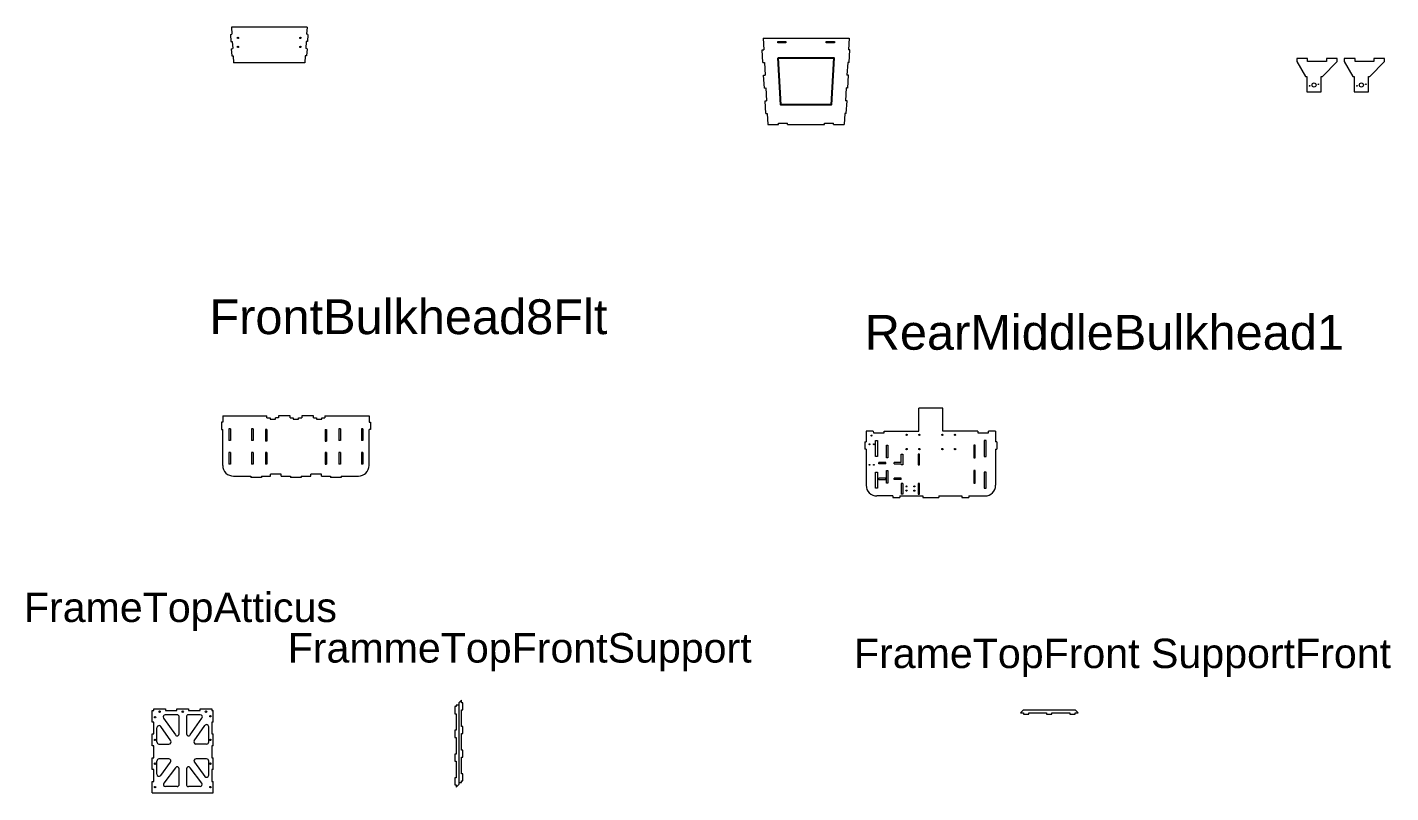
# Model space of a CAD drawing. Header units: inches. Extents: x -19891 to 11377, y -5499 to 7773.
# Drawn here: x -19891 to -10207, y -3875 to 1567 of the extents above; entities that cross this region are included whole.
import ezdxf

# ---------------------------------------------------------------- set-up
doc = ezdxf.new("R2010")
doc.units = ezdxf.units.IN
doc.header["$MEASUREMENT"] = 0
doc.styles.get("Standard").update_dxf_attribs({"font": 'arial.ttf'})

msp = doc.modelspace()

# ---------------------------------------------------------------- linework, layer by layer
at = {"color": 3, "linetype": 'Continuous', "lineweight": 0}
for p, q in [((-17903.671, 1566.634), (-18440.997, 1566.634)), ((-18440.997, 1566.634), (-18437.833, 1516.345)), ((-17903.671, 1566.634), (-17906.835, 1516.345)), ((-18447.973, 1515.707), (-18437.833, 1516.345)), ((-18447.973, 1515.707), (-18444.769, 1464.779)), ((-18444.769, 1464.779), (-18434.629, 1465.417)), ((-18434.629, 1465.417), (-18431.425, 1414.489)), ((-17910.039, 1465.417), (-17913.243, 1414.489)), ((-17900.196, 1464.798), (-17910.039, 1465.417)), ((-17896.992, 1515.725), (-17906.835, 1516.345)), ((-17896.992, 1515.725), (-17900.196, 1464.798)), ((-14665.079, 1489.87), (-14054.092, 1489.87)), ((-14665.079, 1489.87), (-14660.456, 1407.143)), ((-14560.723, 1465.621), (-14503.573, 1465.621)), ((-14560.723, 1456.096), (-14560.723, 1465.621)), ((-14503.573, 1456.096), (-14560.723, 1456.096)), ((-14503.573, 1465.621), (-14503.573, 1456.096)), ((-14215.597, 1456.096), (-14215.597, 1465.621)), ((-14215.597, 1465.621), (-14158.447, 1465.621)), ((-14158.447, 1456.096), (-14215.597, 1456.096)), ((-14158.447, 1465.621), (-14158.447, 1456.096)), ((-14054.092, 1489.87), (-14058.714, 1407.143)), ((-18441.565, 1413.851), (-18431.425, 1414.489)), ((-18441.565, 1413.851), (-18438.361, 1362.924)), ((-18438.361, 1362.924), (-18428.221, 1363.562)), ((-18428.221, 1363.562), (-18425.017, 1312.634)), ((-17916.447, 1363.562), (-17919.651, 1312.634)), ((-17906.605, 1362.943), (-17916.447, 1363.562)), ((-17903.401, 1413.87), (-17913.243, 1414.489)), ((-17903.401, 1413.87), (-17906.605, 1362.943)), ((-14671.018, 1406.553), (-14660.456, 1407.143)), ((-14665.945, 1315.758), (-14671.018, 1406.553)), ((-14048.152, 1406.553), (-14058.714, 1407.143)), ((-14053.225, 1315.758), (-14048.152, 1406.553)), ((-17919.651, 1312.634), (-18425.017, 1312.634)), ((-14665.945, 1315.758), (-14655.383, 1316.348)), ((-14655.383, 1316.348), (-14650.31, 1225.552)), ((-14063.787, 1316.348), (-14068.86, 1225.552)), ((-14053.225, 1315.758), (-14063.787, 1316.348)), ((-10873.147, 1344.587), (-10873.147, 1324.267)), ((-10796.947, 1344.587), (-10873.147, 1344.587)), ((-10873.147, 1324.267), (-10812.822, 1215.959)), ((-10796.947, 1324.267), (-10796.947, 1344.587)), ((-10663.426, 1324.267), (-10796.947, 1324.267)), ((-10690.695, 1215.959), (-10587.226, 1324.267)), ((-10587.226, 1344.587), (-10663.426, 1344.587)), ((-10663.426, 1344.587), (-10663.426, 1324.267)), ((-10587.226, 1324.267), (-10587.226, 1344.587)), ((-10536.841, 1344.587), (-10536.841, 1324.267)), ((-10460.641, 1344.587), (-10536.841, 1344.587)), ((-10536.841, 1324.267), (-10476.516, 1215.959)), ((-10460.641, 1324.267), (-10460.641, 1344.587)), ((-10327.12, 1324.267), (-10460.641, 1324.267)), ((-10354.389, 1215.959), (-10250.92, 1324.267)), ((-10250.92, 1344.587), (-10327.12, 1344.587)), ((-10327.12, 1344.587), (-10327.12, 1324.267)), ((-10250.92, 1324.267), (-10250.92, 1344.587)), ((-14660.872, 1224.962), (-14650.31, 1225.552)), ((-14655.799, 1134.167), (-14660.872, 1224.962)), ((-14058.298, 1224.962), (-14068.86, 1225.552)), ((-14063.372, 1134.167), (-14058.298, 1224.962)), ((-10812.822, 1215.959), (-10802.662, 1215.959)), ((-10802.662, 1215.959), (-10802.662, 1106.959)), ((-10700.855, 1106.959), (-10700.855, 1215.959)), ((-10700.855, 1215.959), (-10690.695, 1215.959)), ((-10476.516, 1215.959), (-10466.356, 1215.959)), ((-10466.356, 1215.959), (-10466.356, 1106.959)), ((-10364.549, 1106.959), (-10364.549, 1215.959)), ((-10364.549, 1215.959), (-10354.389, 1215.959)), ((-14655.799, 1134.167), (-14645.237, 1134.757)), ((-14645.237, 1134.757), (-14640.163, 1043.962)), ((-14073.934, 1134.757), (-14079.007, 1043.962)), ((-14063.372, 1134.167), (-14073.934, 1134.757)), ((-10802.662, 1106.959), (-10700.855, 1106.959)), ((-10466.356, 1106.959), (-10364.549, 1106.959)), ((-14650.725, 1043.372), (-14640.163, 1043.962)), ((-14645.652, 952.577), (-14650.725, 1043.372)), ((-14068.445, 1043.372), (-14079.007, 1043.962)), ((-14073.518, 952.577), (-14068.445, 1043.372)), ((-14645.652, 952.577), (-14635.09, 953.167)), ((-14635.09, 953.167), (-14630.786, 876.131)), ((-14630.786, 876.131), (-14554.586, 876.131)), ((-14554.586, 876.131), (-14554.586, 885.656)), ((-14554.586, 885.656), (-14491.086, 885.656)), ((-14491.086, 876.131), (-14491.086, 885.656)), ((-14491.086, 876.131), (-14228.853, 876.131)), ((-14228.853, 876.131), (-14228.853, 885.656)), ((-14228.853, 885.656), (-14165.353, 885.656)), ((-14165.353, 876.131), (-14165.353, 885.656)), ((-14165.353, 876.131), (-14088.385, 876.131)), ((-14084.08, 953.167), (-14088.385, 876.131)), ((-14073.518, 952.577), (-14084.08, 953.167)), ((-13388.687, -1141.388), (-13557.588, -1141.388)), ((-13557.588, -1305.359), (-13557.588, -1141.388)), ((-13388.687, -1305.359), (-13388.687, -1141.388)), ((-18502.363, -1241.036), (-18511.783, -1241.036)), ((-18511.783, -1241.036), (-18511.779, -1291.836)), ((-18502.404, -1194.945), (-18188.228, -1194.945)), ((-18502.404, -1194.945), (-18502.363, -1241.036)), ((-18188.228, -1209.945), (-18188.228, -1194.945)), ((-18188.228, -1209.945), (-18166.106, -1209.945)), ((-18166.106, -1209.945), (-18166.106, -1220.445)), ((-18166.106, -1220.445), (-18128.006, -1220.445)), ((-18105.883, -1209.945), (-18128.006, -1209.945)), ((-18128.006, -1220.445), (-18128.006, -1209.945)), ((-18023.636, -1194.945), (-18105.883, -1194.945)), ((-18105.883, -1194.945), (-18105.883, -1209.945)), ((-18023.636, -1209.945), (-18023.636, -1194.945)), ((-18023.636, -1209.945), (-18001.573, -1209.945)), ((-18001.573, -1209.945), (-18001.573, -1220.445)), ((-18001.573, -1220.445), (-17963.473, -1220.445)), ((-17963.473, -1209.945), (-17941.411, -1209.945)), ((-17963.473, -1220.445), (-17963.473, -1209.945)), ((-17941.192, -1194.945), (-17941.411, -1209.945)), ((-17858.847, -1194.945), (-17941.192, -1194.945)), ((-17858.847, -1209.945), (-17858.847, -1194.945)), ((-17858.847, -1209.945), (-17836.84, -1209.945)), ((-17836.84, -1209.945), (-17836.84, -1220.445)), ((-17836.84, -1220.445), (-17798.74, -1220.445)), ((-17798.74, -1209.945), (-17776.733, -1209.945)), ((-17798.74, -1220.445), (-17798.74, -1209.945)), ((-17776.733, -1194.945), (-17462.787, -1194.945)), ((-17776.733, -1194.945), (-17776.733, -1209.945)), ((-17462.787, -1194.945), (-17462.787, -1241.036)), ((-17462.787, -1241.036), (-17453.193, -1241.036)), ((-17453.193, -1241.036), (-17453.196, -1291.836)), ((-18511.779, -1291.836), (-18502.09, -1291.836)), ((-18502.09, -1548.291), (-18502.09, -1291.836)), ((-18458.488, -1287.877), (-18458.488, -1371.991)), ((-18447.888, -1287.877), (-18458.488, -1287.877)), ((-18447.888, -1287.877), (-18447.888, -1371.991)), ((-18297.888, -1287.877), (-18297.888, -1371.991)), ((-18287.288, -1287.877), (-18297.888, -1287.877)), ((-18287.288, -1287.877), (-18287.288, -1371.991)), ((-18188.863, -1291.754), (-18199.023, -1291.754)), ((-18199.023, -1291.754), (-18199.023, -1374.898)), ((-18188.863, -1291.754), (-18188.863, -1374.898)), ((-17776.113, -1291.754), (-17776.113, -1374.898)), ((-17776.113, -1291.754), (-17765.953, -1291.754)), ((-17765.953, -1291.754), (-17765.953, -1374.898)), ((-17677.688, -1287.877), (-17677.688, -1371.991)), ((-17667.088, -1287.877), (-17677.688, -1287.877)), ((-17667.088, -1287.877), (-17667.088, -1371.991)), ((-17517.088, -1287.877), (-17517.088, -1371.991)), ((-17506.488, -1287.877), (-17517.088, -1287.877)), ((-17506.488, -1287.877), (-17506.488, -1371.991)), ((-17462.886, -1548.291), (-17462.886, -1291.836)), ((-17453.196, -1291.836), (-17462.886, -1291.836)), ((-13882.059, -1305.359), (-13932.859, -1305.359)), ((-13932.859, -1305.359), (-13932.859, -1381.719)), ((-13882.059, -1305.359), (-13881.438, -1315.5)), ((-13881.438, -1315.5), (-13805.238, -1315.5)), ((-13805.238, -1305.359), (-13557.588, -1305.359)), ((-13805.238, -1315.5), (-13805.238, -1305.359)), ((-13140.416, -1305.359), (-13388.687, -1305.359)), ((-13140.416, -1305.359), (-13140.416, -1315.5)), ((-13140.416, -1315.5), (-13064.216, -1315.5)), ((-13013.416, -1305.359), (-13064.216, -1305.359)), ((-13064.216, -1315.5), (-13064.216, -1305.359)), ((-13013.416, -1305.359), (-13013.416, -1381.719)), ((-18447.888, -1371.991), (-18458.488, -1371.991)), ((-18287.288, -1371.991), (-18297.888, -1371.991)), ((-18188.863, -1374.898), (-18199.023, -1374.898)), ((-17776.113, -1374.898), (-17765.953, -1374.898)), ((-17667.088, -1371.991), (-17677.688, -1371.991)), ((-17506.488, -1371.991), (-17517.088, -1371.991)), ((-13942.573, -1381.719), (-13932.859, -1381.719)), ((-13942.573, -1381.719), (-13942.573, -1432.519)), ((-13932.859, -1432.519), (-13942.573, -1432.519)), ((-13932.859, -1432.519), (-13932.859, -1688.899)), ((-13866.859, -1484.1), (-13866.859, -1371.7)), ((-13866.859, -1371.7), (-13852.859, -1371.7)), ((-13852.859, -1371.7), (-13852.859, -1484.1)), ((-13788.93, -1405.435), (-13778.77, -1405.435)), ((-13788.93, -1495.351), (-13788.93, -1405.435)), ((-13778.77, -1405.435), (-13778.77, -1495.351)), ((-13167.505, -1405.435), (-13167.505, -1495.351)), ((-13157.345, -1405.435), (-13167.505, -1405.435)), ((-13157.345, -1495.351), (-13157.345, -1405.435)), ((-13093.416, -1371.7), (-13093.416, -1484.1)), ((-13079.416, -1371.7), (-13093.416, -1371.7)), ((-13079.416, -1484.1), (-13079.416, -1371.7)), ((-13003.702, -1381.719), (-13013.416, -1381.719)), ((-13013.416, -1432.519), (-13013.416, -1688.899)), ((-13013.416, -1432.519), (-13003.702, -1432.519)), ((-13003.702, -1381.719), (-13003.702, -1432.519)), ((-18458.488, -1456.104), (-18458.488, -1540.218)), ((-18447.888, -1456.104), (-18458.488, -1456.104)), ((-18447.888, -1540.218), (-18458.488, -1540.218)), ((-18447.888, -1456.104), (-18447.888, -1540.218)), ((-18297.888, -1456.104), (-18297.888, -1540.218)), ((-18287.288, -1456.104), (-18297.888, -1456.104)), ((-18287.288, -1540.218), (-18297.888, -1540.218)), ((-18287.288, -1456.104), (-18287.288, -1540.218)), ((-18199.023, -1456.104), (-18199.023, -1540.218)), ((-18188.863, -1456.104), (-18199.023, -1456.104)), ((-18188.863, -1540.218), (-18199.023, -1540.218)), ((-18188.863, -1456.104), (-18188.863, -1540.218)), ((-17765.953, -1456.104), (-17776.113, -1456.104)), ((-17776.113, -1456.104), (-17776.113, -1540.218)), ((-17776.113, -1540.218), (-17765.953, -1540.218)), ((-17765.953, -1456.104), (-17765.953, -1540.218)), ((-17677.688, -1456.104), (-17677.688, -1540.218)), ((-17667.088, -1456.104), (-17677.688, -1456.104)), ((-17667.088, -1540.218), (-17677.688, -1540.218)), ((-17667.088, -1456.104), (-17667.088, -1540.218)), ((-17517.088, -1456.104), (-17517.088, -1540.218)), ((-17506.488, -1456.104), (-17517.088, -1456.104)), ((-17506.488, -1540.218), (-17517.088, -1540.218)), ((-17506.488, -1456.104), (-17506.488, -1540.218)), ((-13852.859, -1484.1), (-13866.859, -1484.1)), ((-13793.297, -1527.404), (-13843.297, -1527.404)), ((-13843.297, -1537.564), (-13843.297, -1527.404)), ((-13793.297, -1537.564), (-13843.297, -1537.564)), ((-13793.297, -1537.564), (-13793.297, -1527.404)), ((-13778.77, -1495.351), (-13788.93, -1495.351)), ((-13733.297, -1537.564), (-13733.297, -1527.564)), ((-13683.297, -1527.564), (-13733.297, -1527.564)), ((-13733.297, -1537.564), (-13683.297, -1537.564)), ((-13683.297, -1527.564), (-13683.297, -1467.079)), ((-13683.297, -1467.079), (-13673.137, -1467.079)), ((-13683.297, -1537.564), (-13683.297, -1543.279)), ((-13673.137, -1543.279), (-13683.297, -1543.279)), ((-13673.137, -1467.079), (-13673.137, -1543.279)), ((-13563.137, -1467.079), (-13563.137, -1543.279)), ((-13552.977, -1467.079), (-13563.137, -1467.079)), ((-13563.137, -1543.279), (-13552.977, -1543.279)), ((-13552.977, -1543.279), (-13552.977, -1467.079)), ((-13167.505, -1495.351), (-13157.345, -1495.351)), ((-13093.416, -1484.1), (-13079.416, -1484.1)), ((-18425.89, -1624.491), (-18303.688, -1624.491)), ((-18303.688, -1624.491), (-18303.688, -1634.491)), ((-18227.488, -1634.491), (-18303.688, -1634.491)), ((-18227.488, -1624.491), (-18227.488, -1634.491)), ((-18227.488, -1624.491), (-18163.688, -1624.491)), ((-18163.688, -1624.491), (-18163.688, -1611.491)), ((-18087.488, -1611.491), (-18163.688, -1611.491)), ((-18087.488, -1624.491), (-18087.488, -1611.491)), ((-18087.488, -1624.491), (-18020.588, -1624.491)), ((-18020.588, -1624.491), (-18020.588, -1634.491)), ((-17944.388, -1634.491), (-18020.588, -1634.491)), ((-17944.388, -1624.491), (-17944.388, -1634.491)), ((-17944.388, -1624.491), (-17877.488, -1624.491)), ((-17877.488, -1624.491), (-17877.488, -1611.491)), ((-17801.288, -1611.491), (-17877.488, -1611.491)), ((-17801.288, -1624.491), (-17801.288, -1611.491)), ((-17801.288, -1624.491), (-17737.488, -1624.491)), ((-17737.488, -1624.491), (-17737.488, -1634.491)), ((-17661.288, -1634.491), (-17737.488, -1634.491)), ((-17661.288, -1624.491), (-17661.288, -1634.491)), ((-17661.288, -1624.491), (-17539.086, -1624.491)), ((-13866.859, -1708.899), (-13866.859, -1596.5)), ((-13866.859, -1596.5), (-13852.859, -1596.5)), ((-13852.859, -1596.5), (-13852.859, -1708.899)), ((-13843.297, -1649.531), (-13843.297, -1639.371)), ((-13793.297, -1639.371), (-13843.297, -1639.371)), ((-13793.297, -1649.531), (-13793.297, -1639.371)), ((-13788.93, -1675.183), (-13788.93, -1585.267)), ((-13788.93, -1585.267), (-13778.77, -1585.267)), ((-13778.77, -1585.267), (-13778.77, -1675.183)), ((-13733.297, -1649.371), (-13733.297, -1639.371)), ((-13683.297, -1639.371), (-13733.297, -1639.371)), ((-13683.297, -1649.371), (-13683.297, -1639.371)), ((-13167.505, -1585.267), (-13167.505, -1675.183)), ((-13157.345, -1585.267), (-13167.505, -1585.267)), ((-13157.345, -1675.183), (-13157.345, -1585.267)), ((-13093.416, -1596.5), (-13093.416, -1708.899)), ((-13079.416, -1596.5), (-13093.416, -1596.5)), ((-13079.416, -1708.899), (-13079.416, -1596.5)), ((-13852.859, -1708.899), (-13866.859, -1708.899)), ((-13793.297, -1649.531), (-13843.297, -1649.531)), ((-13778.77, -1675.183), (-13788.93, -1675.183)), ((-13683.297, -1649.371), (-13733.297, -1649.371)), ((-13683.297, -1676.799), (-13683.297, -1752.999)), ((-13673.137, -1676.799), (-13683.297, -1676.799)), ((-13673.137, -1676.799), (-13673.137, -1752.999)), ((-13563.137, -1676.799), (-13563.137, -1752.999)), ((-13552.977, -1676.799), (-13563.137, -1676.799)), ((-13552.977, -1752.999), (-13552.977, -1676.799)), ((-13167.505, -1675.183), (-13157.345, -1675.183)), ((-13093.416, -1708.899), (-13079.416, -1708.899)), ((-13743.937, -1765.099), (-13856.659, -1765.099)), ((-13743.937, -1765.099), (-13743.937, -1775.259)), ((-13743.937, -1775.259), (-13693.137, -1775.259)), ((-13693.137, -1765.099), (-13693.137, -1775.259)), ((-13693.137, -1765.099), (-13528.967, -1765.099)), ((-13673.137, -1752.999), (-13683.297, -1752.999)), ((-13563.137, -1752.999), (-13552.977, -1752.999)), ((-13528.967, -1765.099), (-13528.967, -1775.259)), ((-13528.967, -1775.259), (-13417.308, -1775.259)), ((-13417.308, -1765.099), (-13417.308, -1775.259)), ((-13417.308, -1765.099), (-13253.137, -1765.099)), ((-13253.137, -1765.099), (-13253.137, -1775.259)), ((-13253.137, -1775.259), (-13202.337, -1775.259)), ((-13202.337, -1765.099), (-13089.616, -1765.099)), ((-13202.337, -1765.099), (-13202.337, -1775.259)), ((-19002.835, -3289.343), (-18992.04, -3289.343)), ((-19002.835, -3373.062), (-19002.835, -3289.343)), ((-18992.04, -3279.195), (-18909.695, -3279.195)), ((-18992.04, -3289.343), (-18992.04, -3279.195)), ((-18909.695, -3279.195), (-18909.695, -3289.343)), ((-18909.695, -3289.343), (-18827.448, -3289.343)), ((-18827.448, -3279.195), (-18745.003, -3279.195)), ((-18827.448, -3289.343), (-18827.448, -3279.195)), ((-18745.003, -3279.195), (-18745.003, -3289.343)), ((-18745.003, -3289.343), (-18662.659, -3289.343)), ((-18662.659, -3279.195), (-18580.545, -3279.195)), ((-18662.659, -3289.343), (-18662.659, -3279.195)), ((-18580.545, -3279.195), (-18580.545, -3289.343)), ((-18580.545, -3289.343), (-18569.765, -3289.343)), ((-18569.765, -3373.062), (-18569.765, -3289.343)), ((-16844.479, -3262.943), (-16854.646, -3262.943)), ((-16854.646, -3262.943), (-16854.646, -3313.743)), ((-16825.469, -3251.972), (-16844.479, -3251.972)), ((-16844.479, -3251.972), (-16844.479, -3262.943)), ((-16806.536, -3218.147), (-16825.469, -3237.08)), ((-16825.469, -3237.08), (-16825.469, -3817.472)), ((-16806.459, -3234.837), (-16806.536, -3218.147)), ((-16796.293, -3234.837), (-16806.459, -3234.837)), ((-16806.459, -3403.617), (-16806.459, -3285.637)), ((-16806.459, -3285.637), (-16796.293, -3285.637)), ((-16796.293, -3285.637), (-16796.293, -3234.837)), ((-12818.55, -3287.806), (-12837.56, -3306.816)), ((-12445.075, -3287.806), (-12818.55, -3287.806)), ((-12426.065, -3306.816), (-12445.075, -3287.806)), ((-18992.669, -3373.062), (-19002.835, -3373.062)), ((-18992.669, -3457.452), (-18992.669, -3373.062)), ((-18922.785, -3344.17), (-18838.999, -3464.182)), ((-18826.7, -3320.583), (-18910.486, -3320.583)), ((-18811.7, -3455.595), (-18811.7, -3335.583)), ((-18760.9, -3335.583), (-18760.9, -3455.598)), ((-18662.106, -3320.583), (-18745.9, -3320.583)), ((-18733.601, -3464.185), (-18649.807, -3344.17)), ((-18579.931, -3373.062), (-18579.931, -3457.452)), ((-18569.765, -3373.062), (-18579.931, -3373.062)), ((-16854.646, -3313.743), (-16844.479, -3313.743)), ((-16844.479, -3313.743), (-16844.479, -3431.354)), ((-12837.56, -3306.816), (-12815.438, -3306.816)), ((-12815.438, -3306.816), (-12815.438, -3316.976)), ((-12815.438, -3316.976), (-12777.338, -3316.976)), ((-12777.338, -3316.976), (-12777.338, -3306.816)), ((-12777.338, -3306.816), (-12650.906, -3306.816)), ((-12650.906, -3306.816), (-12650.906, -3316.976)), ((-12650.906, -3316.976), (-12612.806, -3316.976)), ((-12612.806, -3316.976), (-12612.806, -3306.816)), ((-12612.806, -3306.816), (-12486.172, -3306.816)), ((-12486.172, -3306.816), (-12486.172, -3316.976)), ((-12486.172, -3316.976), (-12448.072, -3316.976)), ((-12448.072, -3316.976), (-12448.072, -3306.816)), ((-12448.072, -3306.816), (-12426.065, -3306.816)), ((-19002.835, -3457.452), (-18992.669, -3457.452)), ((-19002.835, -3541.842), (-19002.835, -3457.452)), ((-18970.23, -3513.952), (-18970.23, -3412.643)), ((-18872.202, -3505.366), (-18942.931, -3404.056)), ((-18705.082, -3505.365), (-18629.669, -3397.354)), ((-18602.37, -3513.952), (-18602.37, -3405.941)), ((-18579.931, -3457.452), (-18569.765, -3457.452)), ((-18569.765, -3541.842), (-18569.765, -3457.452)), ((-16844.479, -3431.354), (-16854.646, -3431.354)), ((-16854.646, -3431.354), (-16854.646, -3482.154)), ((-16854.646, -3482.154), (-16844.479, -3482.154)), ((-16844.479, -3482.154), (-16844.479, -3600.134)), ((-16796.293, -3403.617), (-16806.459, -3403.617)), ((-16806.459, -3572.398), (-16806.459, -3454.417)), ((-16806.459, -3454.417), (-16796.293, -3454.417)), ((-16796.293, -3454.417), (-16796.293, -3403.617)), ((-18992.669, -3541.842), (-19002.835, -3541.842)), ((-18992.669, -3626.232), (-18992.669, -3541.842)), ((-18955.23, -3528.952), (-18884.501, -3528.952)), ((-18617.37, -3528.952), (-18692.784, -3528.952)), ((-18579.931, -3541.842), (-18579.931, -3626.232)), ((-18569.765, -3541.842), (-18579.931, -3541.842)), ((-16796.293, -3572.398), (-16806.459, -3572.398)), ((-16796.293, -3623.198), (-16796.293, -3572.398)), ((-19002.835, -3626.232), (-18992.669, -3626.232)), ((-19002.835, -3710.622), (-19002.835, -3626.232)), ((-18970.23, -3743.484), (-18970.23, -3649.837)), ((-18885.584, -3634.837), (-18955.23, -3634.837)), ((-18943.194, -3752.435), (-18873.548, -3658.789)), ((-18703.738, -3658.789), (-18629.406, -3758.736)), ((-18617.37, -3634.837), (-18691.702, -3634.837)), ((-18602.37, -3749.784), (-18602.37, -3649.837)), ((-18579.931, -3626.232), (-18569.765, -3626.232)), ((-18569.765, -3710.622), (-18569.765, -3626.232)), ((-16844.479, -3600.134), (-16854.646, -3600.134)), ((-16854.646, -3600.134), (-16854.646, -3650.934)), ((-16854.646, -3650.934), (-16844.479, -3650.934)), ((-16844.479, -3650.934), (-16844.479, -3768.915)), ((-16806.459, -3740.809), (-16806.459, -3623.198)), ((-16806.459, -3623.198), (-16796.293, -3623.198)), ((-18992.669, -3710.622), (-19002.835, -3710.622)), ((-18992.669, -3795.013), (-18992.669, -3710.622)), ((-18838.736, -3697.106), (-18920.762, -3807.4)), ((-18811.7, -3816.351), (-18811.7, -3706.058)), ((-18760.9, -3706.058), (-18760.9, -3816.351)), ((-18651.837, -3807.4), (-18733.864, -3697.106)), ((-18579.931, -3710.622), (-18579.931, -3795.013)), ((-18569.765, -3710.622), (-18579.931, -3710.622)), ((-16844.479, -3768.915), (-16854.646, -3768.915)), ((-16854.646, -3768.915), (-16854.646, -3819.715)), ((-16796.293, -3740.809), (-16806.459, -3740.809)), ((-16796.293, -3791.609), (-16796.293, -3740.809)), ((-19002.835, -3795.013), (-18992.669, -3795.013)), ((-19002.835, -3875.192), (-19002.835, -3795.013)), ((-18826.7, -3831.351), (-18908.726, -3831.351)), ((-18663.873, -3831.351), (-18745.9, -3831.351)), ((-18579.931, -3795.013), (-18569.765, -3795.013)), ((-18569.765, -3875.192), (-18569.765, -3795.013)), ((-16854.646, -3819.715), (-16844.479, -3819.715)), ((-16844.479, -3819.715), (-16844.402, -3836.405)), ((-16844.402, -3836.405), (-16825.469, -3817.472)), ((-16825.469, -3802.58), (-16806.459, -3802.58)), ((-16806.459, -3791.609), (-16796.293, -3791.609)), ((-16806.459, -3802.58), (-16806.459, -3791.609)), ((-19002.835, -3875.192), (-18569.765, -3875.192))]:
    msp.add_line(p, q, dxfattribs=at)
msp.add_lwpolyline([(-14557.024, 1348.506), (-14162.146, 1348.506), (-14180.801, 1014.649), (-14538.37, 1014.649)], close=True)
for centre, radius in [((-18394.108, 1490.434), 4.763), ((-17950.56, 1490.434), 4.762), ((-18394.108, 1426.934), 4.763), ((-17950.56, 1426.934), 4.763), ((-10751.758, 1156.013), 14.288), ((-10720.472, 1161.419), 2.381), ((-10415.452, 1156.013), 14.288), ((-10384.166, 1161.419), 2.381), ((-10783.045, 1150.607), 2.381), ((-10446.739, 1150.607), 2.381), ((-13893.861, -1336.078), 3.175), ((-13645.413, -1330.759), 4.762), ((-13554.862, -1330.759), 4.762), ((-13391.413, -1330.759), 4.762), ((-13300.862, -1330.759), 4.762), ((-13909.261, -1398.101), 3.175), ((-13878.461, -1398.101), 3.175), ((-13645.413, -1432.359), 4.762), ((-13554.862, -1432.359), 4.762), ((-13391.413, -1432.359), 4.762), ((-13300.862, -1432.359), 4.762), ((-13909.261, -1544.151), 3.175), ((-13878.461, -1544.151), 3.175), ((-13645.79, -1697.559), 4), ((-13645.79, -1727.559), 4), ((-13590.485, -1697.559), 4), ((-13590.485, -1727.559), 4)]:
    msp.add_circle(centre, radius, dxfattribs=at)
at = {"color": 3, "lineweight": 0}
for centre in [(-18983.144, -3338.361), (-18950.868, -3298.868), (-18786.226, -3298.868), (-18621.602, -3298.868), (-18589.456, -3331.202), (-18983.144, -3499.647), (-18589.456, -3499.647), (-18983.144, -3668.427), (-18589.456, -3668.427), (-18983.144, -3835.103), (-18589.456, -3835.103)]:
    msp.add_circle(centre, 5, dxfattribs=at)
for centre, start, end in [((-18425.89, -1548.291), 179.9999999, 270), ((-17539.086, -1548.291), 270, 359.9857798)]:
    msp.add_arc(centre, 76.2, start, end, dxfattribs=at)
at = {"color": 3, "linetype": 'Continuous', "lineweight": 0}
for centre, radius, start, end in [((-13856.659, -1688.899), 76.2, 180, 270), ((-13089.616, -1688.899), 76.2, 270, 0), ((-18910.486, -3335.583), 15, 90, 214.9207352), ((-18826.7, -3335.583), 15, 0, 90), ((-18745.9, -3335.583), 15, 90, 180), ((-18662.106, -3335.583), 15, 325.0773172, 90), ((-18955.23, -3412.643), 15, 34.9207352, 180), ((-18826.7, -3455.595), 15, 214.9207352, 0), ((-18745.9, -3455.598), 15, 180, 325.0773172), ((-18617.37, -3405.941), 15, 0, 145.0773172), ((-18955.23, -3513.952), 15, 180, 270), ((-18884.501, -3513.952), 15, 270, 34.9207352), ((-18692.784, -3513.952), 15, 145.0773172, 270), ((-18617.37, -3513.952), 15, 270, 0), ((-18955.23, -3649.837), 15, 90, 180), ((-18885.584, -3649.837), 15, 323.3614417, 90), ((-18691.702, -3649.837), 15, 90, 216.6385583), ((-18617.37, -3649.837), 15, 0, 90), ((-18955.23, -3743.484), 15, 180, 323.3614417), ((-18826.7, -3706.058), 15, 0, 143.3614417), ((-18745.9, -3706.058), 15, 36.6385583, 180), ((-18617.37, -3749.784), 15, 216.6385583, 0), ((-18908.726, -3816.351), 15, 143.3614417, 270), ((-18826.7, -3816.351), 15, 270, 0), ((-18745.9, -3816.351), 15, 180, 270), ((-18663.873, -3816.351), 15, 270, 36.6385583)]:
    msp.add_arc(centre, radius, start, end, dxfattribs=at)

# ---------------------------------------------------------------- texts
at = {"lineweight": 0}
for s, height, p in [('FrontBulkhead8Flt', 247.64384, (-18597.167, -615.114)), ('RearMiddleBulkhead1', 247.64384, (-13942.573, -725.712)), ('FrameTopAtticus', 209.09566, (-19914.71, -2661.473)), ('FrammeTopFrontSupport', 209.09566, (-18041.069, -2949.744)), ('FrameTopFront SupportFront', 209.09566, (-14019.405, -2988.927))]:
    msp.add_text(s, height=height, dxfattribs=at).set_placement(p)

doc.saveas('drawing.dxf')
